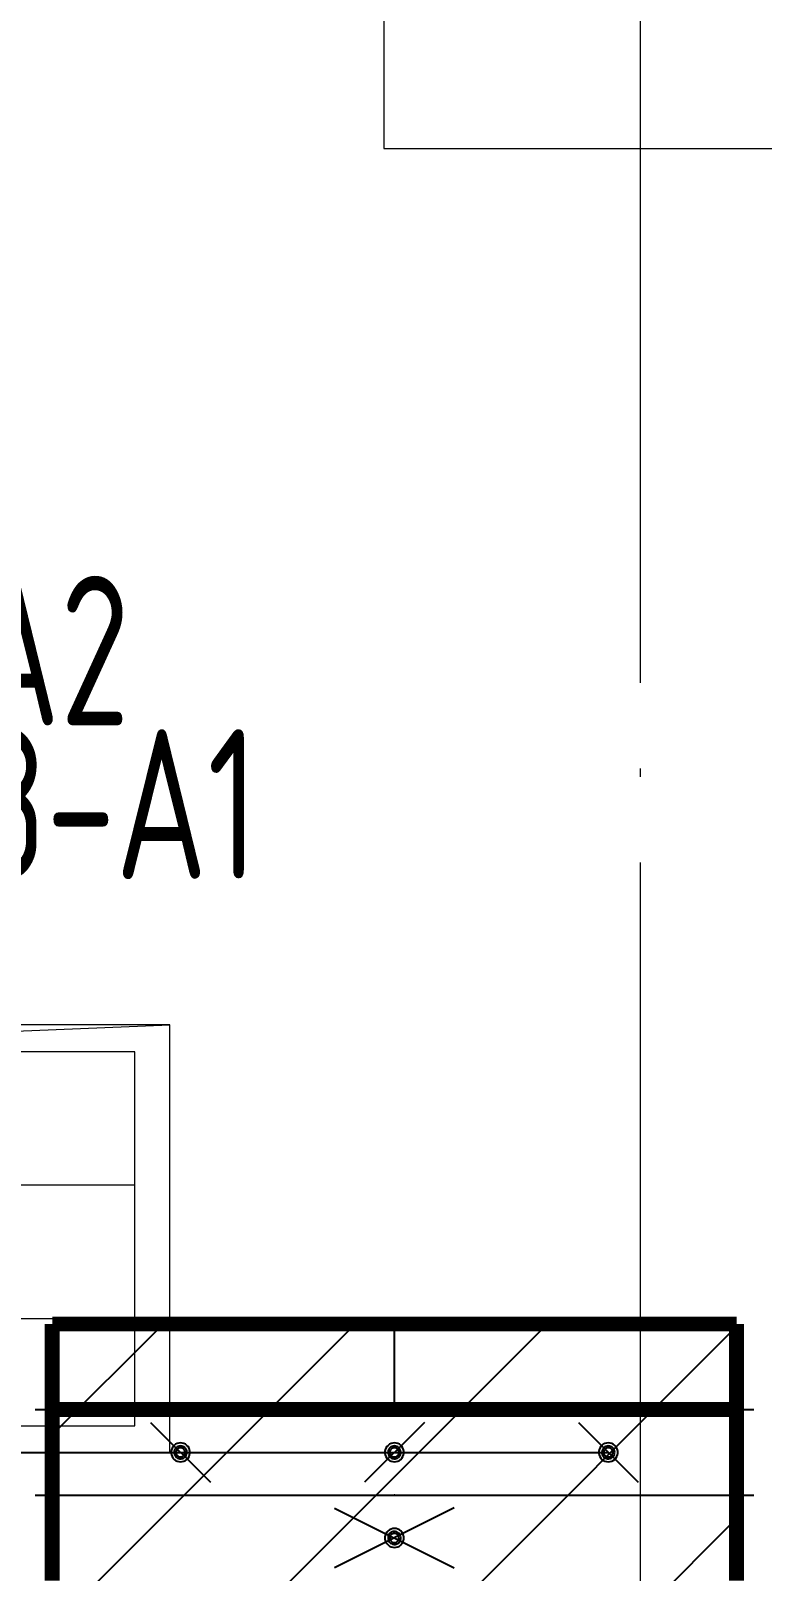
# Model space of a CAD drawing. Extents: x 4 to 13611208, y -605838 to 574722.
# Drawn here: x 13272972 to 13274682, y -12688 to -9085 of the extents above; entities that cross this region are included whole.
import ezdxf

# ---------------------------------------------------------------- set-up
doc = ezdxf.new("R2010")
doc.units = 0
doc.header["$LTSCALE"] = 1000
doc.header["$MEASUREMENT"] = 0
doc.linetypes.add('CENTER2', pattern=[28.575, 19.05, -3.175, 3.175, -3.175])
doc.linetypes.add('DOTE', pattern=[2.42, 2, -0.2, 0.02, -0.2])
for name, color, linetype in [('DUCT-D-P中心线', 5, 'CENTER2'), ('DUCT-D-P法兰', 2, 'Continuous'), ('DUCT-D-P管', 6, 'Continuous'), ('DUCT-D-P管端线', 2, 'Continuous'), ('DUCT-D-P阀门', 7, 'Continuous'), ('SDF-标注', 7, 'Continuous')]:
    doc.layers.add(name, color=color, linetype=linetype)
doc.layers.add('SDF-风阀', color=51, linetype='Continuous', lineweight=5)
doc.layers.add('建筑底图', color=8, linetype='Continuous', lineweight=13)
doc.styles.add('晓游', font='gbenor.shx', dxfattribs={"width": 0.8, "bigfont": 'hztxt.shx'})

# ---------------------------------------------------------------- blocks, each defined once
blk = doc.blocks.new('_FZH')
blk.add_lwpolyline([(-0.5, -0.5), (0.5, -0.5), (0.5, 0.5), (-0.5, 0.5)], close=True)
blk = doc.blocks.new('排热风口')
for points in [[(0, 0), (800, 0), (800, 1250), (0, 1250)], [(50, 49), (750, 49), (750, 1199), (50, 1199)]]:
    blk.add_lwpolyline(points, close=True)
for points in [[(300, 1198), (300, 50)], [(550, 1198), (550, 50)]]:
    blk.add_lwpolyline(points)

msp = doc.modelspace()

# ---------------------------------------------------------------- hatches: boundary and pattern name
at = {"layer": 'DUCT-D-P管'}
h = msp.add_hatch(dxfattribs=at)
h.set_pattern_fill('ANSI31', color=8, scale=200)
h.set_pattern_definition([(45, (0, 0), (-224.506403, 224.506403), [])])
edge = h.paths.add_edge_path()
edge.add_line((13273022.1, -15210.3), (13274622.1, -15210.3))
edge.add_line((13274622.1, -15210.3), (13274622.1, -12109.7))
edge.add_line((13274622.1, -12109.7), (13273022.1, -12109.7))
edge.add_line((13273022.1, -12109.7), (13273022.1, -15210.3))
edge.add_line((13271322.1, -15210.3), (13272922.1, -15210.3))
edge.add_line((13272922.1, -15210.3), (13272922.1, -12109.7))
edge.add_line((13272922.1, -12109.7), (13271322.1, -12109.7))
edge.add_line((13271322.1, -12109.7), (13271322.1, -15210.3))

# ---------------------------------------------------------------- linework, layer by layer
at = {"layer": 'DUCT-D-P中心线'}
msp.add_line((13273822.1, -12309.7), (13273822.1, -12109.7), dxfattribs=at)
at = {"layer": 'DUCT-D-P法兰'}
for p, q in [((13272982.1, -12309.8), (13274662.1, -12309.8)), ((13272982.1, -12510), (13274662.1, -12510))]:
    msp.add_line(p, q, dxfattribs=at)
at = {"layer": 'DUCT-D-P法兰', "color": 18, "true_color": 0x000000}
for p in [(13273822.1, -12309.7, 4315), (13273822.1, -12309.9, 4315), (13273822.1, -12509.9, 4315), (13273822.1, -12510.1, 4315)]:
    msp.add_point(p, dxfattribs=at)
at = {"layer": 'DUCT-D-P管', "const_width": 35}
for points in [[(13274622.1, -12109.7), (13273022.1, -12109.7)], [(13273022.1, -12109.7), (13273022.1, -12309.7)], [(13274622.1, -12309.7), (13274622.1, -12109.7)], [(13273022.1, -12309.7), (13274622.1, -12309.7)], [(13273022.1, -12509.9), (13273022.1, -12309.9)], [(13274622.1, -12309.9), (13274622.1, -12509.9)], [(13273022.1, -12710.1), (13273022.1, -12510.1)], [(13274622.1, -12510.1), (13274622.1, -12710.1)]]:
    msp.add_lwpolyline(points, dxfattribs=at)
at = {"layer": 'DUCT-D-P管端线'}
for p, q in [((13273022.1, -12309.9), (13274622.1, -12309.9)), ((13273022.1, -12509.9), (13274622.1, -12509.9)), ((13273022.1, -12510.1), (13274622.1, -12510.1))]:
    msp.add_line(p, q, dxfattribs=at)
at = {"layer": 'DUCT-D-P阀门'}
for p, q in [((13273252.1, -12339.9), (13273392.1, -12479.9)), ((13273892.1, -12339.9), (13273752.1, -12479.9)), ((13274252.1, -12339.9), (13274392.1, -12479.9)), ((13273310.4, -12391), (13273307.1, -12393.5)), ((13273314.1, -12389.2), (13273310.4, -12391)), ((13273318, -12388.1), (13273314.1, -12389.2)), ((13273322.1, -12387.7), (13273318, -12388.1)), ((13273326.1, -12388.1), (13273322.1, -12387.7)), ((13273330.1, -12389.2), (13273326.1, -12388.1)), ((13273333.7, -12391), (13273330.1, -12389.2)), ((13273337, -12393.5), (13273333.7, -12391)), ((13273810.4, -12391), (13273807.1, -12393.5)), ((13273814.1, -12389.2), (13273810.4, -12391)), ((13273818, -12388.1), (13273814.1, -12389.2)), ((13273822.1, -12387.7), (13273818, -12388.1)), ((13273826.1, -12388.1), (13273822.1, -12387.7)), ((13273830.1, -12389.2), (13273826.1, -12388.1)), ((13273833.7, -12391), (13273830.1, -12389.2)), ((13273837, -12393.5), (13273833.7, -12391)), ((13274310.4, -12391), (13274307.1, -12393.5)), ((13274314.1, -12389.2), (13274310.4, -12391)), ((13274318, -12388.1), (13274314.1, -12389.2)), ((13274322.1, -12387.7), (13274318, -12388.1)), ((13274326.1, -12388.1), (13274322.1, -12387.7)), ((13274330.1, -12389.2), (13274326.1, -12388.1)), ((13274333.7, -12391), (13274330.1, -12389.2)), ((13274337, -12393.5), (13274333.7, -12391)), ((13272922.1, -12409.9), (13273022.1, -12409.9)), ((13273022.1, -12409.9), (13273822.1, -12409.9)), ((13273300.8, -12403.8), (13273300, -12407.8)), ((13273300, -12407.8), (13273300, -12411.9)), ((13273300, -12411.9), (13273300.8, -12415.9)), ((13273302.2, -12400), (13273300.8, -12403.8)), ((13273300.8, -12415.9), (13273302.2, -12419.7)), ((13273304.4, -12396.5), (13273302.2, -12400)), ((13273302.2, -12419.7), (13273304.4, -12423.2)), ((13273307.1, -12393.5), (13273304.4, -12396.5)), ((13273304.4, -12423.2), (13273307.1, -12426.2)), ((13273307.5, -12406.3), (13273307.1, -12409.1)), ((13273307.1, -12409.1), (13273307.2, -12412)), ((13273307.1, -12426.2), (13273310.4, -12428.7)), ((13273307.2, -12412), (13273307.9, -12414.8)), ((13273308.4, -12403.6), (13273307.5, -12406.3)), ((13273307.9, -12414.8), (13273309.1, -12417.4)), ((13273309.8, -12401.2), (13273308.4, -12403.6)), ((13273309.1, -12417.4), (13273310.7, -12419.7)), ((13273311.7, -12399), (13273309.8, -12401.2)), ((13273310.4, -12428.7), (13273314.1, -12430.5)), ((13273310.7, -12419.7), (13273312.8, -12421.7)), ((13273311.6, -12407.3), (13273311.3, -12409.3)), ((13273311.3, -12409.3), (13273311.4, -12411.4)), ((13273311.4, -12411.4), (13273311.9, -12413.4)), ((13273312.3, -12405.4), (13273311.6, -12407.3)), ((13273314, -12397.2), (13273311.7, -12399)), ((13273311.9, -12413.4), (13273312.8, -12415.2)), ((13273313.3, -12403.6), (13273312.3, -12405.4)), ((13273312.8, -12415.2), (13273314, -12416.9)), ((13273312.8, -12421.7), (13273315.2, -12423.2)), ((13273314.7, -12402.1), (13273313.3, -12403.6)), ((13273316.5, -12395.9), (13273314, -12397.2)), ((13273314, -12416.9), (13273315.4, -12418.3)), ((13273316.3, -12400.8), (13273314.7, -12402.1)), ((13273315.2, -12423.2), (13273317.8, -12424.3)), ((13273315.4, -12418.3), (13273317.1, -12419.4)), ((13273318.1, -12399.9), (13273316.3, -12400.8)), ((13273319.2, -12395.1), (13273316.5, -12395.9)), ((13273317.1, -12419.4), (13273319, -12420.2)), ((13273317.8, -12424.3), (13273320.6, -12424.8)), ((13273320, -12399.3), (13273318.1, -12399.9)), ((13273319, -12420.2), (13273321, -12420.5)), ((13273322.1, -12394.9), (13273319.2, -12395.1)), ((13273322.1, -12399.1), (13273320, -12399.3)), ((13273320.6, -12424.8), (13273323.5, -12424.8)), ((13273321, -12420.5), (13273323.1, -12420.5)), ((13273324.9, -12395.1), (13273322.1, -12394.9)), ((13273324.1, -12399.3), (13273322.1, -12399.1)), ((13273322.1, -12409.9), (13274322.1, -12409.9)), ((13273323.1, -12420.5), (13273325.1, -12420.2)), ((13273323.5, -12424.8), (13273326.3, -12424.3)), ((13273326.1, -12399.9), (13273324.1, -12399.3)), ((13273327.6, -12395.9), (13273324.9, -12395.1)), ((13273325.1, -12420.2), (13273327, -12419.4)), ((13273327.9, -12400.8), (13273326.1, -12399.9)), ((13273326.3, -12424.3), (13273328.9, -12423.2)), ((13273327, -12419.4), (13273328.7, -12418.3)), ((13273330.2, -12397.2), (13273327.6, -12395.9)), ((13273329.5, -12402.1), (13273327.9, -12400.8)), ((13273328.7, -12418.3), (13273330.2, -12416.9)), ((13273328.9, -12423.2), (13273331.3, -12421.7)), ((13273330.8, -12403.6), (13273329.5, -12402.1)), ((13273330.1, -12430.5), (13273333.7, -12428.7)), ((13273332.4, -12399), (13273330.2, -12397.2)), ((13273330.2, -12416.9), (13273331.4, -12415.2)), ((13273331.8, -12405.4), (13273330.8, -12403.6)), ((13273331.3, -12421.7), (13273333.4, -12419.7)), ((13273331.4, -12415.2), (13273332.2, -12413.4)), ((13273332.5, -12407.3), (13273331.8, -12405.4)), ((13273332.2, -12413.4), (13273332.7, -12411.4)), ((13273334.3, -12401.2), (13273332.4, -12399)), ((13273332.8, -12409.3), (13273332.5, -12407.3)), ((13273332.7, -12411.4), (13273332.8, -12409.3)), ((13273333.4, -12419.7), (13273335.1, -12417.4)), ((13273333.7, -12428.7), (13273337, -12426.2)), ((13273335.7, -12403.6), (13273334.3, -12401.2)), ((13273335.1, -12417.4), (13273336.2, -12414.8)), ((13273336.6, -12406.3), (13273335.7, -12403.6)), ((13273336.2, -12414.8), (13273336.9, -12412)), ((13273337.1, -12409.1), (13273336.6, -12406.3)), ((13273336.9, -12412), (13273337.1, -12409.1)), ((13273339.7, -12396.5), (13273337, -12393.5)), ((13273337, -12426.2), (13273339.7, -12423.2)), ((13273341.9, -12400), (13273339.7, -12396.5)), ((13273339.7, -12423.2), (13273341.9, -12419.7)), ((13273343.4, -12403.8), (13273341.9, -12400)), ((13273341.9, -12419.7), (13273343.4, -12415.9)), ((13273344.1, -12407.8), (13273343.4, -12403.8)), ((13273343.4, -12415.9), (13273344.1, -12411.9)), ((13273344.1, -12411.9), (13273344.1, -12407.8)), ((13273800.8, -12403.8), (13273800, -12407.8)), ((13273800, -12407.8), (13273800, -12411.9)), ((13273800, -12411.9), (13273800.8, -12415.9)), ((13273802.2, -12400), (13273800.8, -12403.8)), ((13273800.8, -12415.9), (13273802.2, -12419.7)), ((13273804.4, -12396.5), (13273802.2, -12400)), ((13273802.2, -12419.7), (13273804.4, -12423.2)), ((13273807.1, -12393.5), (13273804.4, -12396.5)), ((13273804.4, -12423.2), (13273807.1, -12426.2)), ((13273807.5, -12406.3), (13273807.1, -12409.1)), ((13273807.1, -12409.1), (13273807.2, -12412)), ((13273807.1, -12426.2), (13273810.4, -12428.7)), ((13273807.2, -12412), (13273807.9, -12414.8)), ((13273808.4, -12403.6), (13273807.5, -12406.3)), ((13273807.9, -12414.8), (13273809.1, -12417.4)), ((13273809.8, -12401.2), (13273808.4, -12403.6)), ((13273809.1, -12417.4), (13273810.7, -12419.7)), ((13273811.7, -12399), (13273809.8, -12401.2)), ((13273810.4, -12428.7), (13273814.1, -12430.5)), ((13273810.7, -12419.7), (13273812.8, -12421.7)), ((13273811.6, -12407.3), (13273811.3, -12409.3)), ((13273811.3, -12409.3), (13273811.4, -12411.4)), ((13273811.4, -12411.4), (13273811.9, -12413.4)), ((13273812.3, -12405.4), (13273811.6, -12407.3)), ((13273814, -12397.2), (13273811.7, -12399)), ((13273811.9, -12413.4), (13273812.8, -12415.2)), ((13273813.3, -12403.6), (13273812.3, -12405.4)), ((13273812.8, -12415.2), (13273814, -12416.9)), ((13273812.8, -12421.7), (13273815.2, -12423.2)), ((13273814.7, -12402.1), (13273813.3, -12403.6)), ((13273816.5, -12395.9), (13273814, -12397.2)), ((13273814, -12416.9), (13273815.4, -12418.3)), ((13273816.3, -12400.8), (13273814.7, -12402.1)), ((13273815.2, -12423.2), (13273817.8, -12424.3)), ((13273815.4, -12418.3), (13273817.1, -12419.4)), ((13273818.1, -12399.9), (13273816.3, -12400.8)), ((13273819.2, -12395.1), (13273816.5, -12395.9)), ((13273817.1, -12419.4), (13273819, -12420.2)), ((13273817.8, -12424.3), (13273820.6, -12424.8)), ((13273820, -12399.3), (13273818.1, -12399.9)), ((13273819, -12420.2), (13273821, -12420.5)), ((13273822.1, -12394.9), (13273819.2, -12395.1)), ((13273822.1, -12399.1), (13273820, -12399.3)), ((13273820.6, -12424.8), (13273823.5, -12424.8)), ((13273821, -12420.5), (13273823.1, -12420.5)), ((13273824.9, -12395.1), (13273822.1, -12394.9)), ((13273824.1, -12399.3), (13273822.1, -12399.1)), ((13273823.1, -12420.5), (13273825.1, -12420.2)), ((13273823.5, -12424.8), (13273826.3, -12424.3)), ((13273826.1, -12399.9), (13273824.1, -12399.3)), ((13273827.6, -12395.9), (13273824.9, -12395.1)), ((13273825.1, -12420.2), (13273827, -12419.4)), ((13273827.9, -12400.8), (13273826.1, -12399.9)), ((13273826.3, -12424.3), (13273828.9, -12423.2)), ((13273827, -12419.4), (13273828.7, -12418.3)), ((13273830.2, -12397.2), (13273827.6, -12395.9)), ((13273829.5, -12402.1), (13273827.9, -12400.8)), ((13273828.7, -12418.3), (13273830.2, -12416.9)), ((13273828.9, -12423.2), (13273831.3, -12421.7)), ((13273830.8, -12403.6), (13273829.5, -12402.1)), ((13273830.1, -12430.5), (13273833.7, -12428.7)), ((13273832.4, -12399), (13273830.2, -12397.2)), ((13273830.2, -12416.9), (13273831.4, -12415.2)), ((13273831.8, -12405.4), (13273830.8, -12403.6)), ((13273831.3, -12421.7), (13273833.4, -12419.7)), ((13273831.4, -12415.2), (13273832.2, -12413.4)), ((13273832.5, -12407.3), (13273831.8, -12405.4)), ((13273832.2, -12413.4), (13273832.7, -12411.4)), ((13273834.3, -12401.2), (13273832.4, -12399)), ((13273832.8, -12409.3), (13273832.5, -12407.3)), ((13273832.7, -12411.4), (13273832.8, -12409.3)), ((13273833.4, -12419.7), (13273835.1, -12417.4)), ((13273833.7, -12428.7), (13273837, -12426.2)), ((13273835.7, -12403.6), (13273834.3, -12401.2)), ((13273835.1, -12417.4), (13273836.2, -12414.8)), ((13273836.6, -12406.3), (13273835.7, -12403.6)), ((13273836.2, -12414.8), (13273836.9, -12412)), ((13273837.1, -12409.1), (13273836.6, -12406.3)), ((13273836.9, -12412), (13273837.1, -12409.1)), ((13273839.7, -12396.5), (13273837, -12393.5)), ((13273837, -12426.2), (13273839.7, -12423.2)), ((13273841.9, -12400), (13273839.7, -12396.5)), ((13273839.7, -12423.2), (13273841.9, -12419.7)), ((13273843.4, -12403.8), (13273841.9, -12400)), ((13273841.9, -12419.7), (13273843.4, -12415.9)), ((13273844.1, -12407.8), (13273843.4, -12403.8)), ((13273843.4, -12415.9), (13273844.1, -12411.9)), ((13273844.1, -12411.9), (13273844.1, -12407.8)), ((13274300.8, -12403.8), (13274300, -12407.8)), ((13274300, -12407.8), (13274300, -12411.9)), ((13274300, -12411.9), (13274300.8, -12415.9)), ((13274302.2, -12400), (13274300.8, -12403.8)), ((13274300.8, -12415.9), (13274302.2, -12419.7)), ((13274304.4, -12396.5), (13274302.2, -12400)), ((13274302.2, -12419.7), (13274304.4, -12423.2)), ((13274307.1, -12393.5), (13274304.4, -12396.5)), ((13274304.4, -12423.2), (13274307.1, -12426.2)), ((13274307.5, -12406.3), (13274307.1, -12409.1)), ((13274307.1, -12409.1), (13274307.2, -12412)), ((13274307.1, -12426.2), (13274310.4, -12428.7)), ((13274307.2, -12412), (13274307.9, -12414.8)), ((13274308.4, -12403.6), (13274307.5, -12406.3)), ((13274307.9, -12414.8), (13274309.1, -12417.4)), ((13274309.8, -12401.2), (13274308.4, -12403.6)), ((13274309.1, -12417.4), (13274310.7, -12419.7)), ((13274311.7, -12399), (13274309.8, -12401.2)), ((13274310.4, -12428.7), (13274314.1, -12430.5)), ((13274310.7, -12419.7), (13274312.8, -12421.7)), ((13274311.6, -12407.3), (13274311.3, -12409.3)), ((13274311.3, -12409.3), (13274311.4, -12411.4)), ((13274311.4, -12411.4), (13274311.9, -12413.4)), ((13274312.3, -12405.4), (13274311.6, -12407.3)), ((13274314, -12397.2), (13274311.7, -12399)), ((13274311.9, -12413.4), (13274312.8, -12415.2)), ((13274313.3, -12403.6), (13274312.3, -12405.4)), ((13274312.8, -12415.2), (13274314, -12416.9)), ((13274312.8, -12421.7), (13274315.2, -12423.2)), ((13274314.7, -12402.1), (13274313.3, -12403.6)), ((13274316.5, -12395.9), (13274314, -12397.2)), ((13274314, -12416.9), (13274315.4, -12418.3)), ((13274316.3, -12400.8), (13274314.7, -12402.1)), ((13274315.2, -12423.2), (13274317.8, -12424.3)), ((13274315.4, -12418.3), (13274317.1, -12419.4)), ((13274318.1, -12399.9), (13274316.3, -12400.8)), ((13274319.2, -12395.1), (13274316.5, -12395.9)), ((13274317.1, -12419.4), (13274319, -12420.2)), ((13274317.8, -12424.3), (13274320.6, -12424.8)), ((13274320, -12399.3), (13274318.1, -12399.9)), ((13274319, -12420.2), (13274321, -12420.5)), ((13274322.1, -12394.9), (13274319.2, -12395.1)), ((13274322.1, -12399.1), (13274320, -12399.3)), ((13274320.6, -12424.8), (13274323.5, -12424.8)), ((13274321, -12420.5), (13274323.1, -12420.5)), ((13274324.9, -12395.1), (13274322.1, -12394.9)), ((13274324.1, -12399.3), (13274322.1, -12399.1)), ((13274323.1, -12420.5), (13274325.1, -12420.2)), ((13274323.5, -12424.8), (13274326.3, -12424.3)), ((13274326.1, -12399.9), (13274324.1, -12399.3)), ((13274327.6, -12395.9), (13274324.9, -12395.1)), ((13274325.1, -12420.2), (13274327, -12419.4)), ((13274327.9, -12400.8), (13274326.1, -12399.9)), ((13274326.3, -12424.3), (13274328.9, -12423.2)), ((13274327, -12419.4), (13274328.7, -12418.3)), ((13274330.2, -12397.2), (13274327.6, -12395.9)), ((13274329.5, -12402.1), (13274327.9, -12400.8)), ((13274328.7, -12418.3), (13274330.2, -12416.9)), ((13274328.9, -12423.2), (13274331.3, -12421.7)), ((13274330.8, -12403.6), (13274329.5, -12402.1)), ((13274330.1, -12430.5), (13274333.7, -12428.7)), ((13274332.4, -12399), (13274330.2, -12397.2)), ((13274330.2, -12416.9), (13274331.4, -12415.2)), ((13274331.8, -12405.4), (13274330.8, -12403.6)), ((13274331.3, -12421.7), (13274333.4, -12419.7)), ((13274331.4, -12415.2), (13274332.2, -12413.4)), ((13274332.5, -12407.3), (13274331.8, -12405.4)), ((13274332.2, -12413.4), (13274332.7, -12411.4)), ((13274334.3, -12401.2), (13274332.4, -12399)), ((13274332.8, -12409.3), (13274332.5, -12407.3)), ((13274332.7, -12411.4), (13274332.8, -12409.3)), ((13274333.4, -12419.7), (13274335.1, -12417.4)), ((13274333.7, -12428.7), (13274337, -12426.2)), ((13274335.7, -12403.6), (13274334.3, -12401.2)), ((13274335.1, -12417.4), (13274336.2, -12414.8)), ((13274336.6, -12406.3), (13274335.7, -12403.6)), ((13274336.2, -12414.8), (13274336.9, -12412)), ((13274337.1, -12409.1), (13274336.6, -12406.3)), ((13274336.9, -12412), (13274337.1, -12409.1)), ((13274339.7, -12396.5), (13274337, -12393.5)), ((13274337, -12426.2), (13274339.7, -12423.2)), ((13274341.9, -12400), (13274339.7, -12396.5)), ((13274339.7, -12423.2), (13274341.9, -12419.7)), ((13274343.4, -12403.8), (13274341.9, -12400)), ((13274341.9, -12419.7), (13274343.4, -12415.9)), ((13274344.1, -12407.8), (13274343.4, -12403.8)), ((13274343.4, -12415.9), (13274344.1, -12411.9)), ((13274344.1, -12411.9), (13274344.1, -12407.8)), ((13273314.1, -12430.5), (13273318, -12431.6)), ((13273318, -12431.6), (13273322.1, -12432)), ((13273322.1, -12432), (13273326.1, -12431.6)), ((13273326.1, -12431.6), (13273330.1, -12430.5)), ((13273814.1, -12430.5), (13273818, -12431.6)), ((13273818, -12431.6), (13273822.1, -12432)), ((13273822.1, -12432), (13273826.1, -12431.6)), ((13273826.1, -12431.6), (13273830.1, -12430.5)), ((13274314.1, -12430.5), (13274318, -12431.6)), ((13274318, -12431.6), (13274322.1, -12432)), ((13274322.1, -12432), (13274326.1, -12431.6)), ((13274326.1, -12431.6), (13274330.1, -12430.5)), ((13273962, -12540), (13273682.1, -12680.1)), ((13273682.1, -12540.1), (13273962.1, -12680.1)), ((13273800.8, -12604), (13273800, -12608)), ((13273800, -12608), (13273800, -12612.1)), ((13273802.2, -12600.2), (13273800.8, -12604)), ((13273804.4, -12596.7), (13273802.2, -12600.2)), ((13273807.1, -12593.7), (13273804.4, -12596.7)), ((13273810.4, -12591.2), (13273807.1, -12593.7)), ((13273807.5, -12606.5), (13273807.1, -12609.3)), ((13273808.4, -12603.8), (13273807.5, -12606.5)), ((13273809.8, -12601.4), (13273808.4, -12603.8)), ((13273811.7, -12599.2), (13273809.8, -12601.4)), ((13273814.1, -12589.4), (13273810.4, -12591.2)), ((13273811.6, -12607.5), (13273811.3, -12609.5)), ((13273812.3, -12605.6), (13273811.6, -12607.5)), ((13273814, -12597.4), (13273811.7, -12599.2)), ((13273813.3, -12603.8), (13273812.3, -12605.6)), ((13273814.7, -12602.3), (13273813.3, -12603.8)), ((13273816.5, -12596.1), (13273814, -12597.4)), ((13273818, -12588.3), (13273814.1, -12589.4)), ((13273816.3, -12601), (13273814.7, -12602.3)), ((13273818.1, -12600.1), (13273816.3, -12601)), ((13273819.2, -12595.3), (13273816.5, -12596.1)), ((13273822.1, -12587.9), (13273818, -12588.3)), ((13273820, -12599.5), (13273818.1, -12600.1)), ((13273822.1, -12595.1), (13273819.2, -12595.3)), ((13273822.1, -12599.3), (13273820, -12599.5)), ((13273826.1, -12588.3), (13273822.1, -12587.9)), ((13273824.9, -12595.3), (13273822.1, -12595.1)), ((13273824.1, -12599.5), (13273822.1, -12599.3)), ((13273826.1, -12600.1), (13273824.1, -12599.5)), ((13273827.6, -12596.1), (13273824.9, -12595.3)), ((13273830.1, -12589.4), (13273826.1, -12588.3)), ((13273827.9, -12601), (13273826.1, -12600.1)), ((13273830.2, -12597.4), (13273827.6, -12596.1)), ((13273829.5, -12602.3), (13273827.9, -12601)), ((13273830.8, -12603.8), (13273829.5, -12602.3)), ((13273833.7, -12591.2), (13273830.1, -12589.4)), ((13273832.4, -12599.2), (13273830.2, -12597.4)), ((13273831.8, -12605.6), (13273830.8, -12603.8)), ((13273832.5, -12607.5), (13273831.8, -12605.6)), ((13273834.3, -12601.4), (13273832.4, -12599.2)), ((13273832.8, -12609.5), (13273832.5, -12607.5)), ((13273837, -12593.7), (13273833.7, -12591.2)), ((13273835.7, -12603.8), (13273834.3, -12601.4)), ((13273836.6, -12606.5), (13273835.7, -12603.8)), ((13273837.1, -12609.3), (13273836.6, -12606.5)), ((13273839.7, -12596.7), (13273837, -12593.7)), ((13273841.9, -12600.2), (13273839.7, -12596.7)), ((13273843.4, -12604), (13273841.9, -12600.2)), ((13273844.1, -12608), (13273843.4, -12604)), ((13273844.1, -12612.1), (13273844.1, -12608)), ((13273800, -12612.1), (13273800.8, -12616.1)), ((13273800.8, -12616.1), (13273802.2, -12619.9)), ((13273802.2, -12619.9), (13273804.4, -12623.4)), ((13273804.4, -12623.4), (13273807.1, -12626.4)), ((13273807.1, -12609.3), (13273807.2, -12612.2)), ((13273807.1, -12626.4), (13273810.4, -12628.9)), ((13273807.2, -12612.2), (13273807.9, -12615)), ((13273807.9, -12615), (13273809.1, -12617.6)), ((13273809.1, -12617.6), (13273810.7, -12619.9)), ((13273810.4, -12628.9), (13273814.1, -12630.7)), ((13273810.7, -12619.9), (13273812.8, -12621.9)), ((13273811.3, -12609.5), (13273811.4, -12611.6)), ((13273811.4, -12611.6), (13273811.9, -12613.6)), ((13273811.9, -12613.6), (13273812.8, -12615.4)), ((13273812.8, -12615.4), (13273814, -12617.1)), ((13273812.8, -12621.9), (13273815.2, -12623.4)), ((13273814, -12617.1), (13273815.4, -12618.5)), ((13273814.1, -12630.7), (13273818, -12631.8)), ((13273815.2, -12623.4), (13273817.8, -12624.5)), ((13273815.4, -12618.5), (13273817.1, -12619.6)), ((13273817.1, -12619.6), (13273819, -12620.4)), ((13273817.8, -12624.5), (13273820.6, -12625)), ((13273818, -12631.8), (13273822.1, -12632.2)), ((13273819, -12620.4), (13273821, -12620.7)), ((13273820.6, -12625), (13273823.5, -12625)), ((13273821, -12620.7), (13273823.1, -12620.7)), ((13273822.1, -12632.2), (13273826.1, -12631.8)), ((13273823.1, -12620.7), (13273825.1, -12620.4)), ((13273823.5, -12625), (13273826.3, -12624.5)), ((13273825.1, -12620.4), (13273827, -12619.6)), ((13273826.1, -12631.8), (13273830.1, -12630.7)), ((13273826.3, -12624.5), (13273828.9, -12623.4)), ((13273827, -12619.6), (13273828.7, -12618.5)), ((13273828.7, -12618.5), (13273830.2, -12617.1)), ((13273828.9, -12623.4), (13273831.3, -12621.9)), ((13273830.1, -12630.7), (13273833.7, -12628.9)), ((13273830.2, -12617.1), (13273831.4, -12615.4)), ((13273831.3, -12621.9), (13273833.4, -12619.9)), ((13273831.4, -12615.4), (13273832.2, -12613.6)), ((13273832.2, -12613.6), (13273832.7, -12611.6)), ((13273832.7, -12611.6), (13273832.8, -12609.5)), ((13273833.4, -12619.9), (13273835.1, -12617.6)), ((13273833.7, -12628.9), (13273837, -12626.4)), ((13273835.1, -12617.6), (13273836.2, -12615)), ((13273836.2, -12615), (13273836.9, -12612.2)), ((13273836.9, -12612.2), (13273837.1, -12609.3)), ((13273837, -12626.4), (13273839.7, -12623.4)), ((13273839.7, -12623.4), (13273841.9, -12619.9)), ((13273841.9, -12619.9), (13273843.4, -12616.1)), ((13273843.4, -12616.1), (13273844.1, -12612.1))]:
    msp.add_line(p, q, dxfattribs=at)
at = {"layer": '建筑底图', "color": 8, "linetype": 'DOTE'}
msp.add_line((13274397.4, -22710.3), (13274397.4, 3889.7), dxfattribs=at)
at = {"layer": '建筑底图', "color": 8}
for points in [[(13271297.4, -12410.3), (13271378.3, -11489), (13273297.4, -11410.3), (13271297.4, -11410.3)], [(13271297.4, -11410.3), (13271297.4, -12410.3), (13273297.4, -12410.3), (13273297.4, -11410.3)]]:
    msp.add_lwpolyline(points, close=True, dxfattribs=at)

# ---------------------------------------------------------------- block references
at = {"layer": 'SDF-风阀', "xscale": 1.25, "yscale": 1.6, "rotation": 270}
msp.add_blockref('排热风口', (13271297.1, -11410.3), dxfattribs=at)
at = {"layer": '建筑底图', "color": 8, "xscale": 800, "yscale": 1200, "zscale": 1200, "rotation": 270}
msp.add_blockref('_FZH', (13274397.4, -8960.3), dxfattribs=at)

# ---------------------------------------------------------------- texts
at = {"layer": 'SDF-标注', "style": '晓游', "width": 0.8}
for s, p in [('上：D-523-A2', (13271231.1, -10709.9, 4160)), ('下：FHF-523-A1', (13271232.3, -11068.6, 4160))]:
    msp.add_text(s, height=350, dxfattribs=at).set_placement(p)

doc.saveas('drawing.dxf')
